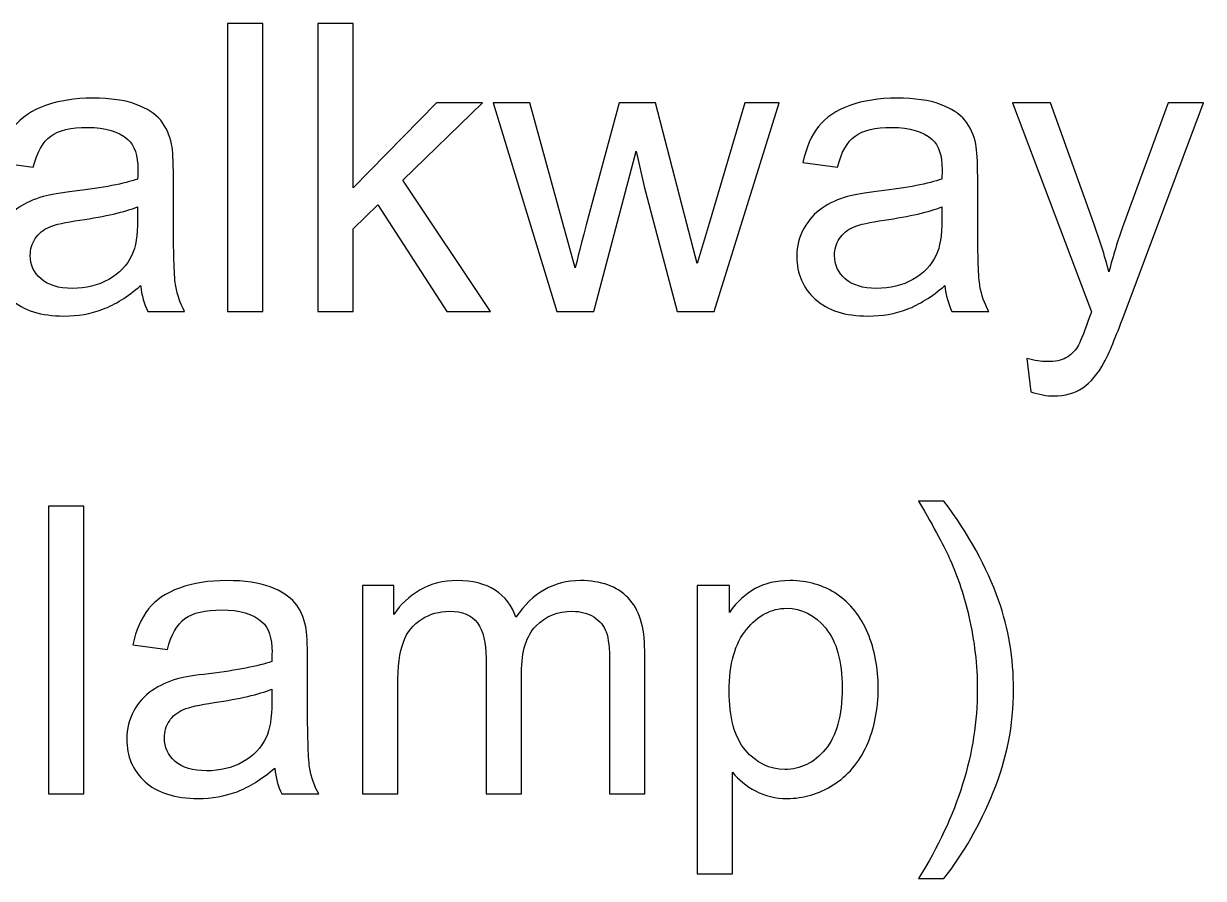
# Model space of a CAD drawing. Header units: centimetres. Extents: x -233 to -82, y 123 to 153.
# Drawn here: x -166.851 to -165.815, y 140.087 to 140.837 of the extents above; entities that cross this region are included whole.
import ezdxf

# ---------------------------------------------------------------- set-up
doc = ezdxf.new("R2010")
doc.units = ezdxf.units.CM
doc.header["$MEASUREMENT"] = 0
doc.layers.add('layer 1', color=7, linetype='Continuous')

msp = doc.modelspace()

# ---------------------------------------------------------------- linework, layer by layer
at = {"layer": 'layer 1'}
for points, knots in [([(-166.6717, 140.58463), (-166.6717, 140.58463), (-166.6717, 140.83713), (-166.6717, 140.83713), (-166.6717, 140.83713), (-166.6717, 140.83713), (-166.6407, 140.83713), (-166.6407, 140.83713), (-166.6407, 140.83713), (-166.6407, 140.83713), (-166.6407, 140.58463), (-166.6407, 140.58463), (-166.6407, 140.58463), (-166.6407, 140.58463), (-166.6717, 140.58463), (-166.6717, 140.58463)], [0, 0, 0, 0, 0.2, 0.2, 0.2, 0.2, 0.4, 0.4, 0.4, 0.4, 0.6, 0.6, 0.6, 0.6, 1, 1, 1, 1]), ([(-166.5925, 140.58463), (-166.5925, 140.58463), (-166.5925, 140.83713), (-166.5925, 140.83713), (-166.5925, 140.83713), (-166.5925, 140.83713), (-166.5615, 140.83713), (-166.5615, 140.83713), (-166.5615, 140.83713), (-166.5615, 140.83713), (-166.5615, 140.69313), (-166.5615, 140.69313), (-166.5615, 140.69313), (-166.5615, 140.69313), (-166.4881, 140.76753), (-166.4881, 140.76753), (-166.4881, 140.76753), (-166.4881, 140.76753), (-166.448, 140.76753), (-166.448, 140.76753), (-166.448, 140.76753), (-166.448, 140.76753), (-166.5179, 140.69973), (-166.5179, 140.69973), (-166.5179, 140.69973), (-166.5179, 140.69973), (-166.4409, 140.58463), (-166.4409, 140.58463), (-166.4409, 140.58463), (-166.4409, 140.58463), (-166.4791, 140.58463), (-166.4791, 140.58463), (-166.4791, 140.58463), (-166.4791, 140.58463), (-166.5396, 140.67813), (-166.5396, 140.67813), (-166.5396, 140.67813), (-166.5396, 140.67813), (-166.5615, 140.65713), (-166.5615, 140.65713), (-166.5615, 140.65713), (-166.5615, 140.65713), (-166.5615, 140.58463), (-166.5615, 140.58463), (-166.5615, 140.58463), (-166.5615, 140.58463), (-166.5925, 140.58463), (-166.5925, 140.58463)], [0, 0, 0, 0, 0.0769231, 0.0769231, 0.0769231, 0.0769231, 0.1538462, 0.1538462, 0.1538462, 0.1538462, 0.2307692, 0.2307692, 0.2307692, 0.2307692, 0.3076923, 0.3076923, 0.3076923, 0.3076923, 0.3846154, 0.3846154, 0.3846154, 0.3846154, 0.4615385, 0.4615385, 0.4615385, 0.4615385, 0.5384615, 0.5384615, 0.5384615, 0.5384615, 0.6153846, 0.6153846, 0.6153846, 0.6153846, 0.6923077, 0.6923077, 0.6923077, 0.6923077, 0.7692308, 0.7692308, 0.7692308, 0.7692308, 0.8461538, 0.8461538, 0.8461538, 0.8461538, 1, 1, 1, 1]), ([(-166.7479, 140.60723), (-166.7594, 140.59743), (-166.7704, 140.59053), (-166.781, 140.58653), (-166.781, 140.58653), (-166.7917, 140.58253), (-166.8031, 140.58053), (-166.8152, 140.58053), (-166.8152, 140.58053), (-166.8353, 140.58053), (-166.8508, 140.58543), (-166.8616, 140.59523), (-166.8616, 140.59523), (-166.8724, 140.60503), (-166.8778, 140.61753), (-166.8778, 140.63283), (-166.8778, 140.63283), (-166.8778, 140.64183), (-166.8757, 140.65003), (-166.8716, 140.65743), (-166.8716, 140.65743), (-166.8675, 140.66483), (-166.8622, 140.67073), (-166.8556, 140.67523), (-166.8556, 140.67523), (-166.849, 140.67973), (-166.8416, 140.68313), (-166.8333, 140.68543), (-166.8333, 140.68543), (-166.8272, 140.68703), (-166.8181, 140.68853), (-166.8058, 140.69003), (-166.8058, 140.69003), (-166.7807, 140.69303), (-166.7623, 140.69663), (-166.7505, 140.70073), (-166.7505, 140.70073), (-166.7504, 140.70503), (-166.7503, 140.70773), (-166.7503, 140.70883), (-166.7503, 140.70883), (-166.7503, 140.72143), (-166.7532, 140.73033), (-166.7591, 140.73553), (-166.7591, 140.73553), (-166.767, 140.74253), (-166.7788, 140.74603), (-166.7944, 140.74603), (-166.7944, 140.74603), (-166.809, 140.74603), (-166.8198, 140.74353), (-166.8267, 140.73843), (-166.8267, 140.73843), (-166.8336, 140.73333), (-166.8388, 140.72423), (-166.8421, 140.71123), (-166.8421, 140.71123), (-166.8421, 140.71123), (-166.8724, 140.71533), (-166.8724, 140.71533), (-166.8724, 140.71533), (-166.8697, 140.72833), (-166.8651, 140.73883), (-166.8588, 140.74683), (-166.8588, 140.74683), (-166.8525, 140.75473), (-166.8433, 140.76093), (-166.8314, 140.76523), (-166.8314, 140.76523), (-166.8195, 140.76953), (-166.8056, 140.77173), (-166.7899, 140.77173), (-166.7899, 140.77173), (-166.7743, 140.77173), (-166.7616, 140.76993), (-166.7518, 140.76623), (-166.7518, 140.76623), (-166.7421, 140.76253), (-166.7349, 140.75783), (-166.7303, 140.75233), (-166.7303, 140.75233), (-166.7257, 140.74673), (-166.7225, 140.73973), (-166.7207, 140.73123), (-166.7207, 140.73123), (-166.7196, 140.72593), (-166.7191, 140.71643), (-166.7191, 140.70263), (-166.7191, 140.70263), (-166.7191, 140.70263), (-166.7191, 140.66133), (-166.7191, 140.66133), (-166.7191, 140.66133), (-166.7191, 140.63243), (-166.7184, 140.61423), (-166.7171, 140.60663), (-166.7171, 140.60663), (-166.7158, 140.59893), (-166.7132, 140.59163), (-166.7093, 140.58463), (-166.7093, 140.58463), (-166.7093, 140.58463), (-166.7417, 140.58463), (-166.7417, 140.58463), (-166.7417, 140.58463), (-166.7449, 140.59103), (-166.747, 140.59853), (-166.7479, 140.60723)], [0, 0, 0, 0, 0.0357143, 0.0357143, 0.0357143, 0.0357143, 0.0714286, 0.0714286, 0.0714286, 0.0714286, 0.1071429, 0.1071429, 0.1071429, 0.1071429, 0.1428571, 0.1428571, 0.1428571, 0.1428571, 0.1785714, 0.1785714, 0.1785714, 0.1785714, 0.2142857, 0.2142857, 0.2142857, 0.2142857, 0.25, 0.25, 0.25, 0.25, 0.2857143, 0.2857143, 0.2857143, 0.2857143, 0.3214286, 0.3214286, 0.3214286, 0.3214286, 0.3571429, 0.3571429, 0.3571429, 0.3571429, 0.3928571, 0.3928571, 0.3928571, 0.3928571, 0.4285714, 0.4285714, 0.4285714, 0.4285714, 0.4642857, 0.4642857, 0.4642857, 0.4642857, 0.5, 0.5, 0.5, 0.5, 0.5357143, 0.5357143, 0.5357143, 0.5357143, 0.5714286, 0.5714286, 0.5714286, 0.5714286, 0.6071429, 0.6071429, 0.6071429, 0.6071429, 0.6428571, 0.6428571, 0.6428571, 0.6428571, 0.6785714, 0.6785714, 0.6785714, 0.6785714, 0.7142857, 0.7142857, 0.7142857, 0.7142857, 0.75, 0.75, 0.75, 0.75, 0.7857143, 0.7857143, 0.7857143, 0.7857143, 0.8214286, 0.8214286, 0.8214286, 0.8214286, 0.8571429, 0.8571429, 0.8571429, 0.8571429, 0.8928571, 0.8928571, 0.8928571, 0.8928571, 0.9285714, 0.9285714, 0.9285714, 0.9285714, 1, 1, 1, 1]), ([(-166.3825, 140.58463), (-166.3825, 140.58463), (-166.4385, 140.76753), (-166.4385, 140.76753), (-166.4385, 140.76753), (-166.4385, 140.76753), (-166.4064, 140.76753), (-166.4064, 140.76753), (-166.4064, 140.76753), (-166.4064, 140.76753), (-166.3773, 140.66193), (-166.3773, 140.66193), (-166.3773, 140.66193), (-166.3773, 140.66193), (-166.3665, 140.62273), (-166.3665, 140.62273), (-166.3665, 140.62273), (-166.366, 140.62463), (-166.3629, 140.63723), (-166.357, 140.66043), (-166.357, 140.66043), (-166.357, 140.66043), (-166.3279, 140.76753), (-166.3279, 140.76753), (-166.3279, 140.76753), (-166.3279, 140.76753), (-166.296, 140.76753), (-166.296, 140.76753), (-166.296, 140.76753), (-166.296, 140.76753), (-166.2686, 140.66143), (-166.2686, 140.66143), (-166.2686, 140.66143), (-166.2686, 140.66143), (-166.2595, 140.62653), (-166.2595, 140.62653), (-166.2595, 140.62653), (-166.2595, 140.62653), (-166.249, 140.66183), (-166.249, 140.66183), (-166.249, 140.66183), (-166.249, 140.66183), (-166.2176, 140.76753), (-166.2176, 140.76753), (-166.2176, 140.76753), (-166.2176, 140.76753), (-166.1875, 140.76753), (-166.1875, 140.76753), (-166.1875, 140.76753), (-166.1875, 140.76753), (-166.2447, 140.58463), (-166.2447, 140.58463), (-166.2447, 140.58463), (-166.2447, 140.58463), (-166.2769, 140.58463), (-166.2769, 140.58463), (-166.2769, 140.58463), (-166.2769, 140.58463), (-166.306, 140.69423), (-166.306, 140.69423), (-166.306, 140.69423), (-166.306, 140.69423), (-166.3131, 140.72533), (-166.3131, 140.72533), (-166.3131, 140.72533), (-166.3131, 140.72533), (-166.3501, 140.58463), (-166.3501, 140.58463), (-166.3501, 140.58463), (-166.3501, 140.58463), (-166.3825, 140.58463), (-166.3825, 140.58463)], [0, 0, 0, 0, 0.0526316, 0.0526316, 0.0526316, 0.0526316, 0.1052632, 0.1052632, 0.1052632, 0.1052632, 0.1578947, 0.1578947, 0.1578947, 0.1578947, 0.2105263, 0.2105263, 0.2105263, 0.2105263, 0.2631579, 0.2631579, 0.2631579, 0.2631579, 0.3157895, 0.3157895, 0.3157895, 0.3157895, 0.3684211, 0.3684211, 0.3684211, 0.3684211, 0.4210526, 0.4210526, 0.4210526, 0.4210526, 0.4736842, 0.4736842, 0.4736842, 0.4736842, 0.5263158, 0.5263158, 0.5263158, 0.5263158, 0.5789474, 0.5789474, 0.5789474, 0.5789474, 0.6315789, 0.6315789, 0.6315789, 0.6315789, 0.6842105, 0.6842105, 0.6842105, 0.6842105, 0.7368421, 0.7368421, 0.7368421, 0.7368421, 0.7894737, 0.7894737, 0.7894737, 0.7894737, 0.8421053, 0.8421053, 0.8421053, 0.8421053, 0.8947368, 0.8947368, 0.8947368, 0.8947368, 1, 1, 1, 1]), ([(-166.0421, 140.60723), (-166.0536, 140.59743), (-166.0646, 140.59053), (-166.0752, 140.58653), (-166.0752, 140.58653), (-166.0859, 140.58253), (-166.0973, 140.58053), (-166.1094, 140.58053), (-166.1094, 140.58053), (-166.1295, 140.58053), (-166.145, 140.58543), (-166.1558, 140.59523), (-166.1558, 140.59523), (-166.1666, 140.60503), (-166.172, 140.61753), (-166.172, 140.63283), (-166.172, 140.63283), (-166.172, 140.64183), (-166.1699, 140.65003), (-166.1658, 140.65743), (-166.1658, 140.65743), (-166.1617, 140.66483), (-166.1564, 140.67073), (-166.1498, 140.67523), (-166.1498, 140.67523), (-166.1432, 140.67973), (-166.1358, 140.68313), (-166.1275, 140.68543), (-166.1275, 140.68543), (-166.1214, 140.68703), (-166.1123, 140.68853), (-166.1, 140.69003), (-166.1, 140.69003), (-166.0749, 140.69303), (-166.0565, 140.69663), (-166.0447, 140.70073), (-166.0447, 140.70073), (-166.0446, 140.70503), (-166.0445, 140.70773), (-166.0445, 140.70883), (-166.0445, 140.70883), (-166.0445, 140.72143), (-166.0474, 140.73033), (-166.0533, 140.73553), (-166.0533, 140.73553), (-166.0612, 140.74253), (-166.073, 140.74603), (-166.0886, 140.74603), (-166.0886, 140.74603), (-166.1032, 140.74603), (-166.114, 140.74353), (-166.1209, 140.73843), (-166.1209, 140.73843), (-166.1278, 140.73333), (-166.133, 140.72423), (-166.1363, 140.71123), (-166.1363, 140.71123), (-166.1363, 140.71123), (-166.1666, 140.71533), (-166.1666, 140.71533), (-166.1666, 140.71533), (-166.1639, 140.72833), (-166.1593, 140.73883), (-166.153, 140.74683), (-166.153, 140.74683), (-166.1467, 140.75473), (-166.1375, 140.76093), (-166.1256, 140.76523), (-166.1256, 140.76523), (-166.1137, 140.76953), (-166.0998, 140.77173), (-166.0841, 140.77173), (-166.0841, 140.77173), (-166.0685, 140.77173), (-166.0558, 140.76993), (-166.046, 140.76623), (-166.046, 140.76623), (-166.0363, 140.76253), (-166.0291, 140.75783), (-166.0245, 140.75233), (-166.0245, 140.75233), (-166.0199, 140.74673), (-166.0167, 140.73973), (-166.0149, 140.73123), (-166.0149, 140.73123), (-166.0138, 140.72593), (-166.0133, 140.71643), (-166.0133, 140.70263), (-166.0133, 140.70263), (-166.0133, 140.70263), (-166.0133, 140.66133), (-166.0133, 140.66133), (-166.0133, 140.66133), (-166.0133, 140.63243), (-166.0126, 140.61423), (-166.0113, 140.60663), (-166.0113, 140.60663), (-166.01, 140.59893), (-166.0074, 140.59163), (-166.0035, 140.58463), (-166.0035, 140.58463), (-166.0035, 140.58463), (-166.0359, 140.58463), (-166.0359, 140.58463), (-166.0359, 140.58463), (-166.0391, 140.59103), (-166.0412, 140.59853), (-166.0421, 140.60723)], [0, 0, 0, 0, 0.0357143, 0.0357143, 0.0357143, 0.0357143, 0.0714286, 0.0714286, 0.0714286, 0.0714286, 0.1071429, 0.1071429, 0.1071429, 0.1071429, 0.1428571, 0.1428571, 0.1428571, 0.1428571, 0.1785714, 0.1785714, 0.1785714, 0.1785714, 0.2142857, 0.2142857, 0.2142857, 0.2142857, 0.25, 0.25, 0.25, 0.25, 0.2857143, 0.2857143, 0.2857143, 0.2857143, 0.3214286, 0.3214286, 0.3214286, 0.3214286, 0.3571429, 0.3571429, 0.3571429, 0.3571429, 0.3928571, 0.3928571, 0.3928571, 0.3928571, 0.4285714, 0.4285714, 0.4285714, 0.4285714, 0.4642857, 0.4642857, 0.4642857, 0.4642857, 0.5, 0.5, 0.5, 0.5, 0.5357143, 0.5357143, 0.5357143, 0.5357143, 0.5714286, 0.5714286, 0.5714286, 0.5714286, 0.6071429, 0.6071429, 0.6071429, 0.6071429, 0.6428571, 0.6428571, 0.6428571, 0.6428571, 0.6785714, 0.6785714, 0.6785714, 0.6785714, 0.7142857, 0.7142857, 0.7142857, 0.7142857, 0.75, 0.75, 0.75, 0.75, 0.7857143, 0.7857143, 0.7857143, 0.7857143, 0.8214286, 0.8214286, 0.8214286, 0.8214286, 0.8571429, 0.8571429, 0.8571429, 0.8571429, 0.8928571, 0.8928571, 0.8928571, 0.8928571, 0.9285714, 0.9285714, 0.9285714, 0.9285714, 1, 1, 1, 1]), ([(-165.9666, 140.51413), (-165.9666, 140.51413), (-165.9701, 140.54333), (-165.9701, 140.54333), (-165.9701, 140.54333), (-165.9633, 140.54143), (-165.9574, 140.54053), (-165.9523, 140.54053), (-165.9523, 140.54053), (-165.9454, 140.54053), (-165.9399, 140.54163), (-165.9358, 140.54393), (-165.9358, 140.54393), (-165.9317, 140.54623), (-165.9283, 140.54953), (-165.9256, 140.55363), (-165.9256, 140.55363), (-165.9237, 140.55673), (-165.9205, 140.56443), (-165.9162, 140.57673), (-165.9162, 140.57673), (-165.9156, 140.57843), (-165.9147, 140.58103), (-165.9134, 140.58433), (-165.9134, 140.58433), (-165.9134, 140.58433), (-165.9828, 140.76753), (-165.9828, 140.76753), (-165.9828, 140.76753), (-165.9828, 140.76753), (-165.9494, 140.76753), (-165.9494, 140.76753), (-165.9494, 140.76753), (-165.9494, 140.76753), (-165.9113, 140.66163), (-165.9113, 140.66163), (-165.9113, 140.66163), (-165.9064, 140.64813), (-165.902, 140.63403), (-165.8981, 140.61923), (-165.8981, 140.61923), (-165.8945, 140.63353), (-165.8902, 140.64743), (-165.8853, 140.66093), (-165.8853, 140.66093), (-165.8853, 140.66093), (-165.8462, 140.76753), (-165.8462, 140.76753), (-165.8462, 140.76753), (-165.8462, 140.76753), (-165.8152, 140.76753), (-165.8152, 140.76753), (-165.8152, 140.76753), (-165.8152, 140.76753), (-165.8848, 140.58153), (-165.8848, 140.58153), (-165.8848, 140.58153), (-165.8923, 140.56143), (-165.8981, 140.54763), (-165.9022, 140.54003), (-165.9022, 140.54003), (-165.9077, 140.52983), (-165.914, 140.52233), (-165.9211, 140.51753), (-165.9211, 140.51753), (-165.9282, 140.51283), (-165.9367, 140.51043), (-165.9466, 140.51043), (-165.9466, 140.51043), (-165.9526, 140.51043), (-165.9593, 140.51163), (-165.9666, 140.51413)], [0, 0, 0, 0, 0.0526316, 0.0526316, 0.0526316, 0.0526316, 0.1052632, 0.1052632, 0.1052632, 0.1052632, 0.1578947, 0.1578947, 0.1578947, 0.1578947, 0.2105263, 0.2105263, 0.2105263, 0.2105263, 0.2631579, 0.2631579, 0.2631579, 0.2631579, 0.3157895, 0.3157895, 0.3157895, 0.3157895, 0.3684211, 0.3684211, 0.3684211, 0.3684211, 0.4210526, 0.4210526, 0.4210526, 0.4210526, 0.4736842, 0.4736842, 0.4736842, 0.4736842, 0.5263158, 0.5263158, 0.5263158, 0.5263158, 0.5789474, 0.5789474, 0.5789474, 0.5789474, 0.6315789, 0.6315789, 0.6315789, 0.6315789, 0.6842105, 0.6842105, 0.6842105, 0.6842105, 0.7368421, 0.7368421, 0.7368421, 0.7368421, 0.7894737, 0.7894737, 0.7894737, 0.7894737, 0.8421053, 0.8421053, 0.8421053, 0.8421053, 0.8947368, 0.8947368, 0.8947368, 0.8947368, 1, 1, 1, 1]), ([(-166.7505, 140.67643), (-166.7617, 140.67183), (-166.7786, 140.66793), (-166.8011, 140.66473), (-166.8011, 140.66473), (-166.8138, 140.66283), (-166.8228, 140.66083), (-166.8281, 140.65853), (-166.8281, 140.65853), (-166.8334, 140.65623), (-166.8375, 140.65293), (-166.8404, 140.64853), (-166.8404, 140.64853), (-166.8433, 140.64403), (-166.8447, 140.63913), (-166.8447, 140.63373), (-166.8447, 140.63373), (-166.8447, 140.62543), (-166.8416, 140.61863), (-166.8353, 140.61313), (-166.8353, 140.61313), (-166.829, 140.60763), (-166.8199, 140.60483), (-166.8078, 140.60483), (-166.8078, 140.60483), (-166.7959, 140.60483), (-166.7852, 140.60743), (-166.7759, 140.61263), (-166.7759, 140.61263), (-166.7666, 140.61783), (-166.7598, 140.62493), (-166.7555, 140.63403), (-166.7555, 140.63403), (-166.7522, 140.64103), (-166.7505, 140.65133), (-166.7505, 140.66503), (-166.7505, 140.66503), (-166.7505, 140.66503), (-166.7505, 140.67643), (-166.7505, 140.67643)], [0, 0, 0, 0, 0.0909091, 0.0909091, 0.0909091, 0.0909091, 0.1818182, 0.1818182, 0.1818182, 0.1818182, 0.2727273, 0.2727273, 0.2727273, 0.2727273, 0.3636364, 0.3636364, 0.3636364, 0.3636364, 0.4545455, 0.4545455, 0.4545455, 0.4545455, 0.5454545, 0.5454545, 0.5454545, 0.5454545, 0.6363636, 0.6363636, 0.6363636, 0.6363636, 0.7272727, 0.7272727, 0.7272727, 0.7272727, 0.8181818, 0.8181818, 0.8181818, 0.8181818, 1, 1, 1, 1]), ([(-166.0447, 140.67643), (-166.0559, 140.67183), (-166.0728, 140.66793), (-166.0953, 140.66473), (-166.0953, 140.66473), (-166.108, 140.66283), (-166.117, 140.66083), (-166.1223, 140.65853), (-166.1223, 140.65853), (-166.1276, 140.65623), (-166.1317, 140.65293), (-166.1346, 140.64853), (-166.1346, 140.64853), (-166.1375, 140.64403), (-166.1389, 140.63913), (-166.1389, 140.63373), (-166.1389, 140.63373), (-166.1389, 140.62543), (-166.1358, 140.61863), (-166.1295, 140.61313), (-166.1295, 140.61313), (-166.1232, 140.60763), (-166.1141, 140.60483), (-166.102, 140.60483), (-166.102, 140.60483), (-166.0901, 140.60483), (-166.0794, 140.60743), (-166.0701, 140.61263), (-166.0701, 140.61263), (-166.0608, 140.61783), (-166.054, 140.62493), (-166.0497, 140.63403), (-166.0497, 140.63403), (-166.0464, 140.64103), (-166.0447, 140.65133), (-166.0447, 140.66503), (-166.0447, 140.66503), (-166.0447, 140.66503), (-166.0447, 140.67643), (-166.0447, 140.67643)], [0, 0, 0, 0, 0.0909091, 0.0909091, 0.0909091, 0.0909091, 0.1818182, 0.1818182, 0.1818182, 0.1818182, 0.2727273, 0.2727273, 0.2727273, 0.2727273, 0.3636364, 0.3636364, 0.3636364, 0.3636364, 0.4545455, 0.4545455, 0.4545455, 0.4545455, 0.5454545, 0.5454545, 0.5454545, 0.5454545, 0.6363636, 0.6363636, 0.6363636, 0.6363636, 0.7272727, 0.7272727, 0.7272727, 0.7272727, 0.8181818, 0.8181818, 0.8181818, 0.8181818, 1, 1, 1, 1]), ([(-166.8286, 140.1613), (-166.8286, 140.1613), (-166.8286, 140.4138), (-166.8286, 140.4138), (-166.8286, 140.4138), (-166.8286, 140.4138), (-166.7976, 140.4138), (-166.7976, 140.4138), (-166.7976, 140.4138), (-166.7976, 140.4138), (-166.7976, 140.1613), (-166.7976, 140.1613), (-166.7976, 140.1613), (-166.7976, 140.1613), (-166.8286, 140.1613), (-166.8286, 140.1613)], [0, 0, 0, 0, 0.2, 0.2, 0.2, 0.2, 0.4, 0.4, 0.4, 0.4, 0.6, 0.6, 0.6, 0.6, 1, 1, 1, 1]), ([(-166.0429, 140.0871), (-166.0429, 140.0871), (-166.0651, 140.0871), (-166.0651, 140.0871), (-166.0651, 140.0871), (-166.0308, 140.1422), (-166.0136, 140.1973), (-166.0136, 140.2526), (-166.0136, 140.2526), (-166.0136, 140.2742), (-166.0161, 140.2956), (-166.021, 140.3168), (-166.021, 140.3168), (-166.0249, 140.3341), (-166.0304, 140.3506), (-166.0374, 140.3665), (-166.0374, 140.3665), (-166.0419, 140.3768), (-166.0511, 140.394), (-166.0651, 140.4181), (-166.0651, 140.4181), (-166.0651, 140.4181), (-166.0429, 140.4181), (-166.0429, 140.4181), (-166.0429, 140.4181), (-166.0213, 140.3893), (-166.0053, 140.3604), (-165.995, 140.3313), (-165.995, 140.3313), (-165.9862, 140.3063), (-165.9818, 140.2801), (-165.9818, 140.2528), (-165.9818, 140.2528), (-165.9818, 140.2218), (-165.9877, 140.1918), (-165.9996, 140.1629), (-165.9996, 140.1629), (-166.0115, 140.1339), (-166.0259, 140.1086), (-166.0429, 140.0871)], [0, 0, 0, 0, 0.0909091, 0.0909091, 0.0909091, 0.0909091, 0.1818182, 0.1818182, 0.1818182, 0.1818182, 0.2727273, 0.2727273, 0.2727273, 0.2727273, 0.3636364, 0.3636364, 0.3636364, 0.3636364, 0.4545455, 0.4545455, 0.4545455, 0.4545455, 0.5454545, 0.5454545, 0.5454545, 0.5454545, 0.6363636, 0.6363636, 0.6363636, 0.6363636, 0.7272727, 0.7272727, 0.7272727, 0.7272727, 0.8181818, 0.8181818, 0.8181818, 0.8181818, 1, 1, 1, 1]), ([(-166.6302, 140.1839), (-166.6417, 140.1741), (-166.6527, 140.1672), (-166.6633, 140.1632), (-166.6633, 140.1632), (-166.674, 140.1592), (-166.6854, 140.1572), (-166.6975, 140.1572), (-166.6975, 140.1572), (-166.7176, 140.1572), (-166.7331, 140.1621), (-166.7439, 140.1719), (-166.7439, 140.1719), (-166.7547, 140.1817), (-166.7601, 140.1942), (-166.7601, 140.2095), (-166.7601, 140.2095), (-166.7601, 140.2185), (-166.758, 140.2267), (-166.7539, 140.2341), (-166.7539, 140.2341), (-166.7498, 140.2415), (-166.7445, 140.2474), (-166.7379, 140.2519), (-166.7379, 140.2519), (-166.7313, 140.2564), (-166.7239, 140.2598), (-166.7156, 140.2621), (-166.7156, 140.2621), (-166.7095, 140.2637), (-166.7004, 140.2652), (-166.6881, 140.2667), (-166.6881, 140.2667), (-166.663, 140.2697), (-166.6446, 140.2733), (-166.6328, 140.2774), (-166.6328, 140.2774), (-166.6327, 140.2817), (-166.6326, 140.2844), (-166.6326, 140.2855), (-166.6326, 140.2855), (-166.6326, 140.2981), (-166.6355, 140.307), (-166.6414, 140.3122), (-166.6414, 140.3122), (-166.6493, 140.3192), (-166.6611, 140.3227), (-166.6767, 140.3227), (-166.6767, 140.3227), (-166.6913, 140.3227), (-166.7021, 140.3202), (-166.709, 140.3151), (-166.709, 140.3151), (-166.7159, 140.31), (-166.7211, 140.3009), (-166.7244, 140.2879), (-166.7244, 140.2879), (-166.7244, 140.2879), (-166.7547, 140.292), (-166.7547, 140.292), (-166.7547, 140.292), (-166.752, 140.305), (-166.7474, 140.3155), (-166.7411, 140.3235), (-166.7411, 140.3235), (-166.7348, 140.3314), (-166.7256, 140.3376), (-166.7137, 140.3419), (-166.7137, 140.3419), (-166.7018, 140.3462), (-166.6879, 140.3484), (-166.6722, 140.3484), (-166.6722, 140.3484), (-166.6566, 140.3484), (-166.6439, 140.3466), (-166.6341, 140.3429), (-166.6341, 140.3429), (-166.6244, 140.3392), (-166.6172, 140.3345), (-166.6126, 140.329), (-166.6126, 140.329), (-166.608, 140.3234), (-166.6048, 140.3164), (-166.603, 140.3079), (-166.603, 140.3079), (-166.6019, 140.3026), (-166.6014, 140.2931), (-166.6014, 140.2793), (-166.6014, 140.2793), (-166.6014, 140.2793), (-166.6014, 140.238), (-166.6014, 140.238), (-166.6014, 140.238), (-166.6014, 140.2091), (-166.6007, 140.1909), (-166.5994, 140.1833), (-166.5994, 140.1833), (-166.5981, 140.1756), (-166.5955, 140.1683), (-166.5916, 140.1613), (-166.5916, 140.1613), (-166.5916, 140.1613), (-166.624, 140.1613), (-166.624, 140.1613), (-166.624, 140.1613), (-166.6272, 140.1677), (-166.6293, 140.1752), (-166.6302, 140.1839)], [0, 0, 0, 0, 0.0357143, 0.0357143, 0.0357143, 0.0357143, 0.0714286, 0.0714286, 0.0714286, 0.0714286, 0.1071429, 0.1071429, 0.1071429, 0.1071429, 0.1428571, 0.1428571, 0.1428571, 0.1428571, 0.1785714, 0.1785714, 0.1785714, 0.1785714, 0.2142857, 0.2142857, 0.2142857, 0.2142857, 0.25, 0.25, 0.25, 0.25, 0.2857143, 0.2857143, 0.2857143, 0.2857143, 0.3214286, 0.3214286, 0.3214286, 0.3214286, 0.3571429, 0.3571429, 0.3571429, 0.3571429, 0.3928571, 0.3928571, 0.3928571, 0.3928571, 0.4285714, 0.4285714, 0.4285714, 0.4285714, 0.4642857, 0.4642857, 0.4642857, 0.4642857, 0.5, 0.5, 0.5, 0.5, 0.5357143, 0.5357143, 0.5357143, 0.5357143, 0.5714286, 0.5714286, 0.5714286, 0.5714286, 0.6071429, 0.6071429, 0.6071429, 0.6071429, 0.6428571, 0.6428571, 0.6428571, 0.6428571, 0.6785714, 0.6785714, 0.6785714, 0.6785714, 0.7142857, 0.7142857, 0.7142857, 0.7142857, 0.75, 0.75, 0.75, 0.75, 0.7857143, 0.7857143, 0.7857143, 0.7857143, 0.8214286, 0.8214286, 0.8214286, 0.8214286, 0.8571429, 0.8571429, 0.8571429, 0.8571429, 0.8928571, 0.8928571, 0.8928571, 0.8928571, 0.9285714, 0.9285714, 0.9285714, 0.9285714, 1, 1, 1, 1]), ([(-166.5533, 140.1613), (-166.5533, 140.1613), (-166.5533, 140.3442), (-166.5533, 140.3442), (-166.5533, 140.3442), (-166.5533, 140.3442), (-166.5256, 140.3442), (-166.5256, 140.3442), (-166.5256, 140.3442), (-166.5256, 140.3442), (-166.5256, 140.3186), (-166.5256, 140.3186), (-166.5256, 140.3186), (-166.5199, 140.3275), (-166.5122, 140.3347), (-166.5027, 140.3402), (-166.5027, 140.3402), (-166.4932, 140.3457), (-166.4823, 140.3484), (-166.4701, 140.3484), (-166.4701, 140.3484), (-166.4566, 140.3484), (-166.4455, 140.3456), (-166.4368, 140.34), (-166.4368, 140.34), (-166.4281, 140.3343), (-166.422, 140.3264), (-166.4185, 140.3163), (-166.4185, 140.3163), (-166.404, 140.3377), (-166.3852, 140.3484), (-166.362, 140.3484), (-166.362, 140.3484), (-166.3439, 140.3484), (-166.3299, 140.3434), (-166.3201, 140.3333), (-166.3201, 140.3333), (-166.3104, 140.3232), (-166.3055, 140.3078), (-166.3055, 140.2869), (-166.3055, 140.2869), (-166.3055, 140.2869), (-166.3055, 140.1613), (-166.3055, 140.1613), (-166.3055, 140.1613), (-166.3055, 140.1613), (-166.3363, 140.1613), (-166.3363, 140.1613), (-166.3363, 140.1613), (-166.3363, 140.1613), (-166.3363, 140.2765), (-166.3363, 140.2765), (-166.3363, 140.2765), (-166.3363, 140.2889), (-166.3373, 140.2978), (-166.3393, 140.3033), (-166.3393, 140.3033), (-166.3413, 140.3088), (-166.3449, 140.3132), (-166.3502, 140.3165), (-166.3502, 140.3165), (-166.3555, 140.3198), (-166.3618, 140.3215), (-166.3689, 140.3215), (-166.3689, 140.3215), (-166.3818, 140.3215), (-166.3924, 140.3172), (-166.4009, 140.3087), (-166.4009, 140.3087), (-166.4094, 140.3001), (-166.4136, 140.2864), (-166.4136, 140.2676), (-166.4136, 140.2676), (-166.4136, 140.2676), (-166.4136, 140.1613), (-166.4136, 140.1613), (-166.4136, 140.1613), (-166.4136, 140.1613), (-166.4447, 140.1613), (-166.4447, 140.1613), (-166.4447, 140.1613), (-166.4447, 140.1613), (-166.4447, 140.2802), (-166.4447, 140.2802), (-166.4447, 140.2802), (-166.4447, 140.2939), (-166.4472, 140.3043), (-166.4522, 140.3112), (-166.4522, 140.3112), (-166.4573, 140.3181), (-166.4655, 140.3215), (-166.477, 140.3215), (-166.477, 140.3215), (-166.4857, 140.3215), (-166.4938, 140.3192), (-166.5012, 140.3146), (-166.5012, 140.3146), (-166.5086, 140.31), (-166.514, 140.3033), (-166.5173, 140.2945), (-166.5173, 140.2945), (-166.5206, 140.2856), (-166.5223, 140.2729), (-166.5223, 140.2562), (-166.5223, 140.2562), (-166.5223, 140.2562), (-166.5223, 140.1613), (-166.5223, 140.1613), (-166.5223, 140.1613), (-166.5223, 140.1613), (-166.5533, 140.1613), (-166.5533, 140.1613)], [0, 0, 0, 0, 0.0344828, 0.0344828, 0.0344828, 0.0344828, 0.0689655, 0.0689655, 0.0689655, 0.0689655, 0.1034483, 0.1034483, 0.1034483, 0.1034483, 0.137931, 0.137931, 0.137931, 0.137931, 0.1724138, 0.1724138, 0.1724138, 0.1724138, 0.2068966, 0.2068966, 0.2068966, 0.2068966, 0.2413793, 0.2413793, 0.2413793, 0.2413793, 0.2758621, 0.2758621, 0.2758621, 0.2758621, 0.3103448, 0.3103448, 0.3103448, 0.3103448, 0.3448276, 0.3448276, 0.3448276, 0.3448276, 0.3793103, 0.3793103, 0.3793103, 0.3793103, 0.4137931, 0.4137931, 0.4137931, 0.4137931, 0.4482759, 0.4482759, 0.4482759, 0.4482759, 0.4827586, 0.4827586, 0.4827586, 0.4827586, 0.5172414, 0.5172414, 0.5172414, 0.5172414, 0.5517241, 0.5517241, 0.5517241, 0.5517241, 0.5862069, 0.5862069, 0.5862069, 0.5862069, 0.6206897, 0.6206897, 0.6206897, 0.6206897, 0.6551724, 0.6551724, 0.6551724, 0.6551724, 0.6896552, 0.6896552, 0.6896552, 0.6896552, 0.7241379, 0.7241379, 0.7241379, 0.7241379, 0.7586207, 0.7586207, 0.7586207, 0.7586207, 0.7931034, 0.7931034, 0.7931034, 0.7931034, 0.8275862, 0.8275862, 0.8275862, 0.8275862, 0.862069, 0.862069, 0.862069, 0.862069, 0.8965517, 0.8965517, 0.8965517, 0.8965517, 0.9310345, 0.9310345, 0.9310345, 0.9310345, 1, 1, 1, 1]), ([(-166.2594, 140.0912), (-166.2594, 140.0912), (-166.2594, 140.3442), (-166.2594, 140.3442), (-166.2594, 140.3442), (-166.2594, 140.3442), (-166.2312, 140.3442), (-166.2312, 140.3442), (-166.2312, 140.3442), (-166.2312, 140.3442), (-166.2312, 140.3205), (-166.2312, 140.3205), (-166.2312, 140.3205), (-166.2245, 140.3298), (-166.217, 140.3367), (-166.2086, 140.3414), (-166.2086, 140.3414), (-166.2003, 140.3461), (-166.1901, 140.3484), (-166.1781, 140.3484), (-166.1781, 140.3484), (-166.1625, 140.3484), (-166.1487, 140.3444), (-166.1368, 140.3364), (-166.1368, 140.3364), (-166.1249, 140.3283), (-166.1158, 140.317), (-166.1097, 140.3023), (-166.1097, 140.3023), (-166.1036, 140.2876), (-166.1006, 140.2716), (-166.1006, 140.2541), (-166.1006, 140.2541), (-166.1006, 140.2354), (-166.104, 140.2186), (-166.1107, 140.2036), (-166.1107, 140.2036), (-166.1174, 140.1886), (-166.1272, 140.1771), (-166.14, 140.1692), (-166.14, 140.1692), (-166.1528, 140.1612), (-166.1663, 140.1572), (-166.1804, 140.1572), (-166.1804, 140.1572), (-166.1907, 140.1572), (-166.2, 140.1594), (-166.2082, 140.1638), (-166.2082, 140.1638), (-166.2164, 140.1681), (-166.2231, 140.1736), (-166.2284, 140.1802), (-166.2284, 140.1802), (-166.2284, 140.1802), (-166.2284, 140.0912), (-166.2284, 140.0912), (-166.2284, 140.0912), (-166.2284, 140.0912), (-166.2594, 140.0912), (-166.2594, 140.0912)], [0, 0, 0, 0, 0.0625, 0.0625, 0.0625, 0.0625, 0.125, 0.125, 0.125, 0.125, 0.1875, 0.1875, 0.1875, 0.1875, 0.25, 0.25, 0.25, 0.25, 0.3125, 0.3125, 0.3125, 0.3125, 0.375, 0.375, 0.375, 0.375, 0.4375, 0.4375, 0.4375, 0.4375, 0.5, 0.5, 0.5, 0.5, 0.5625, 0.5625, 0.5625, 0.5625, 0.625, 0.625, 0.625, 0.625, 0.6875, 0.6875, 0.6875, 0.6875, 0.75, 0.75, 0.75, 0.75, 0.8125, 0.8125, 0.8125, 0.8125, 0.875, 0.875, 0.875, 0.875, 1, 1, 1, 1]), ([(-166.2314, 140.2517), (-166.2314, 140.2282), (-166.2266, 140.2108), (-166.2171, 140.1996), (-166.2171, 140.1996), (-166.2076, 140.1883), (-166.196, 140.1827), (-166.1824, 140.1827), (-166.1824, 140.1827), (-166.1687, 140.1827), (-166.1569, 140.1885), (-166.147, 140.2002), (-166.147, 140.2002), (-166.1372, 140.2118), (-166.1323, 140.2298), (-166.1323, 140.2543), (-166.1323, 140.2543), (-166.1323, 140.2776), (-166.1371, 140.2951), (-166.1467, 140.3067), (-166.1467, 140.3067), (-166.1563, 140.3183), (-166.1678, 140.3241), (-166.1811, 140.3241), (-166.1811, 140.3241), (-166.1943, 140.3241), (-166.206, 140.3179), (-166.2161, 140.3056), (-166.2161, 140.3056), (-166.2263, 140.2932), (-166.2314, 140.2752), (-166.2314, 140.2517)], [0, 0, 0, 0, 0.1111111, 0.1111111, 0.1111111, 0.1111111, 0.2222222, 0.2222222, 0.2222222, 0.2222222, 0.3333333, 0.3333333, 0.3333333, 0.3333333, 0.4444444, 0.4444444, 0.4444444, 0.4444444, 0.5555556, 0.5555556, 0.5555556, 0.5555556, 0.6666667, 0.6666667, 0.6666667, 0.6666667, 0.7777778, 0.7777778, 0.7777778, 0.7777778, 1, 1, 1, 1]), ([(-166.6328, 140.2531), (-166.644, 140.2485), (-166.6609, 140.2446), (-166.6834, 140.2414), (-166.6834, 140.2414), (-166.6961, 140.2395), (-166.7051, 140.2375), (-166.7104, 140.2352), (-166.7104, 140.2352), (-166.7157, 140.2329), (-166.7198, 140.2296), (-166.7227, 140.2252), (-166.7227, 140.2252), (-166.7256, 140.2207), (-166.727, 140.2158), (-166.727, 140.2104), (-166.727, 140.2104), (-166.727, 140.2021), (-166.7239, 140.1953), (-166.7176, 140.1898), (-166.7176, 140.1898), (-166.7113, 140.1843), (-166.7022, 140.1815), (-166.6901, 140.1815), (-166.6901, 140.1815), (-166.6782, 140.1815), (-166.6675, 140.1841), (-166.6582, 140.1893), (-166.6582, 140.1893), (-166.6489, 140.1945), (-166.6421, 140.2016), (-166.6378, 140.2107), (-166.6378, 140.2107), (-166.6345, 140.2177), (-166.6328, 140.228), (-166.6328, 140.2417), (-166.6328, 140.2417), (-166.6328, 140.2417), (-166.6328, 140.2531), (-166.6328, 140.2531)], [0, 0, 0, 0, 0.0909091, 0.0909091, 0.0909091, 0.0909091, 0.1818182, 0.1818182, 0.1818182, 0.1818182, 0.2727273, 0.2727273, 0.2727273, 0.2727273, 0.3636364, 0.3636364, 0.3636364, 0.3636364, 0.4545455, 0.4545455, 0.4545455, 0.4545455, 0.5454545, 0.5454545, 0.5454545, 0.5454545, 0.6363636, 0.6363636, 0.6363636, 0.6363636, 0.7272727, 0.7272727, 0.7272727, 0.7272727, 0.8181818, 0.8181818, 0.8181818, 0.8181818, 1, 1, 1, 1])]:
    msp.add_open_spline(points, degree=3, knots=knots, dxfattribs=at)

doc.saveas('drawing.dxf')
